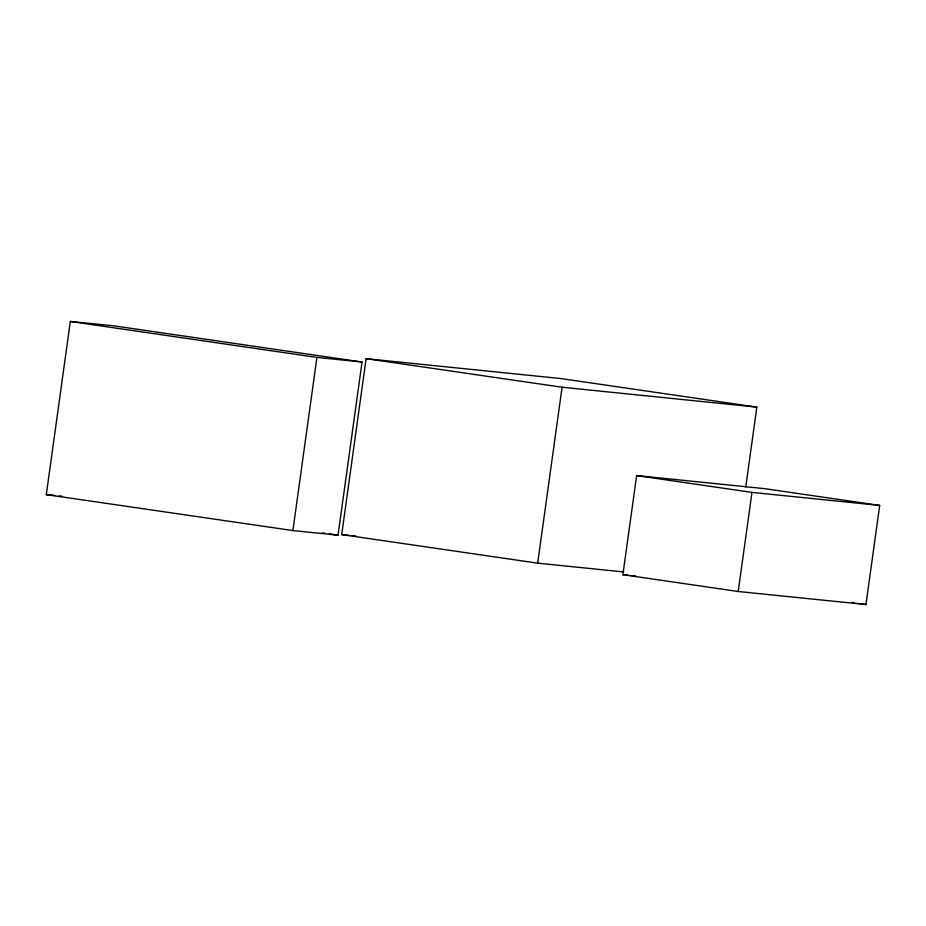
<?xml version="1.0" encoding="UTF-8"?>
<svg xmlns="http://www.w3.org/2000/svg" width="926" height="926" viewBox="0 0 926 926"><rect width="100%" height="100%" fill="white"/><g stroke="black" fill="none" stroke-linecap="round" stroke-linejoin="round"><path stroke-width="1.39" d="M46.3 494.623L70.33 321.461L113.134 325.732L362.054 362.008L338.025 535.17L292.894 530.563L46.3 494.623L54.865 495.479M292.894 530.563L316.923 357.401L362.054 362.008M623.592 571.932L537.682 563.158L341.706 534.603L366.117 358.675L560.855 378.56L756.831 407.116L745.719 487.215M537.682 563.158L562.094 387.23L756.831 407.116M622.874 574.687L636.625 475.57L764.355 488.615L879.7 505.422L865.949 604.539L738.219 591.494L622.874 574.687L628.615 575.266M738.219 591.494L751.97 492.389L879.7 505.422M59.137 495.908L61.996 496.186M341.706 534.603L348.87 535.332M351.73 535.622L356.024 536.061M631.486 575.567L635.792 576.007M366.117 358.675L562.094 387.23M70.33 321.461L316.923 357.401M636.625 475.57L751.97 492.389M851.712 602.456L854.559 602.872M857.407 603.289L865.949 604.539M322.294 532.878L325.153 533.295M329.448 533.92L338.025 535.17"/></g></svg>
